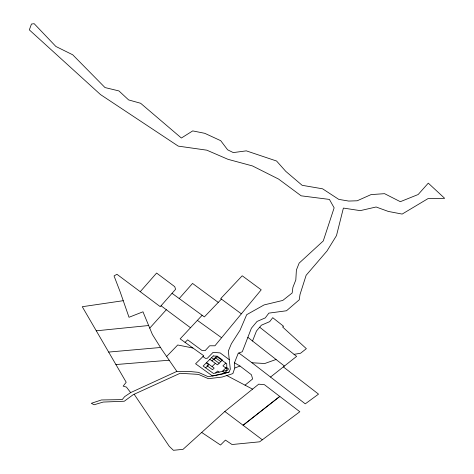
<?xml version="1.0" encoding="UTF-8"?>
<svg xmlns="http://www.w3.org/2000/svg" width="474" height="474" viewBox="0 0 474 474"><rect width="100%" height="100%" fill="white"/><g stroke="black" fill="none" stroke-linecap="round" stroke-linejoin="round"><path stroke-width="0.71" d="M234.802 367.996L232.864 373.595L222.075 377.055L208.382 378.69L198.493 374.395L180.126 373.281L133.182 394.694L124.277 401.235L103.184 402.059L94.142 404.76L91.322 403.315L101.412 399.961L122.209 399.612L124.662 396.62L130.646 392.596L176.873 371.391L189.428 371.474L198.428 372.339L208.246 376.712L222.134 374.182L229.037 372.084L230.317 369.21L228.332 351.05L231.377 343.733L240.04 330.224L246.693 314.689L264.119 304.912L282.771 300.439L292.15 292.997L292.914 287.321L295.817 279.938L296.392 270.02L299.147 263.117L323.268 240.952L334.14 207.843L329.418 199.424L301.156 195.821L278.576 179.065L252.452 165.93L227.994 159.323L206.83 150.181L178.26 146.122L100.512 94.581L29.335 29.886L31.456 24.044L34.181 23.7L55.867 46.458L72.729 54.8L105.009 87.566L118.933 90.925L128.62 99.925L140.636 103.273L181.376 138.023L192.722 130.901L204.768 133.318L220.736 140.695L227.609 149.796L233.285 152.592L246.314 150.851L276.579 161.024L285.798 171.381L302.151 185.31L322.593 188.812L338.762 199.376L348.692 201.065L357.2 200.78L371.071 194.595L384.568 193.67L400.323 201.687L418.157 194.524L428.289 183.142L444.665 198.322L427.998 198.624L402.153 214.076L388.289 211.434L376.119 206.99L360.234 210.64L343.395 208.074L336.487 235.608L327.019 250.959L306.139 275.276L300.012 294.508L299.236 299.811L286.492 310.766L268.859 313.124L265.274 317.894L257.044 321.449L251.386 328.221L242.297 351.738L238.238 353.243L234.517 362.669L234.802 367.996L239.998 366.035L251.433 374.768L252.612 378.969L245.034 385.166M252.541 341.019L256.464 331.024L261.381 325.2L269.718 321.639L272.734 317.675L283.618 326.308L282.575 326.953L306.352 348.663L300.552 353.26L294.052 354.339M176.873 371.391L161.723 349.397L152.403 334.52L142.97 311.809L129.011 317.278L120.171 291.86L114.038 275.921L116.954 274.286L160.265 306.672L175.57 289.312L174.746 286.675L156.604 273.054L140.239 291.7M179.219 298.549L192.545 283.434L218.253 302.406L221.405 299.1M149.748 328.132L166.333 309.723M202.131 315.287L180.144 338.869L203.779 355.767L195.578 363.777L212.524 376.006L229.037 372.084M218.253 302.406L204.365 316.916L172.062 293.323M166.605 356.489L177.726 344.983L192.948 348.023M185.073 342.388L187.651 339.834L202.096 350.564L205.153 350.642L209.65 345.783L214.929 345.789L261.215 289.815L242.214 275.779L220.724 298.602L241.355 313.829M208.69 364.139L207.061 365.75L212.536 369.708L214.177 368.102L206.575 362.61M211.973 360.892L216.944 355.968L222.484 359.979L217.477 364.879L209.846 359.357M205.651 367.842L208.838 364.69L206.32 362.865M216.95 356.661L214.1 359.488L211.558 357.645M212.062 366.58L215.356 363.345M215.605 372.973L217.607 371.029L219.13 372.131M225.808 363.078L222.922 365.875L226.809 368.689M134.154 394.25L169.271 446.33L173.419 450.3L183.023 449.352L224.836 411.491L258.715 384.165L264.403 384.681L299.823 411.734L259.639 441.815L232.047 444.529L225.428 440.097L220.505 445.033L201.693 432.442M270.53 377.061L296.629 356.371L259.681 327.22M276.058 359.488L264.765 363.511L251.978 362.758L238.86 353.012M123.216 300.694L82.269 306.719L126.203 382.245L123.157 386.138L126.44 387.092L130.646 392.596M96.281 330.816L148.664 325.525M108.653 352.075L160.526 347.489M115.905 364.547L169.177 360.222M226.785 375.544L252.553 389.136M234.523 362.788L239.998 366.035M202.949 356.578L205.443 358.356L207.298 358.285L213.099 352.342L220.143 352.911L229.274 359.677M197.391 320.371L221.589 337.737M215.279 357.615L220.807 361.621M213.62 359.256L219.136 363.25M161.083 305.807L190.507 327.753M224.836 411.491L262.347 439.801M251.978 362.758L305.274 403.848L318.528 394.137L283.351 366.9M247.861 337.34L284.418 366.052M213.288 355.927L203.139 366.029L213.466 373.482L226.833 370.289L226.726 363.748L216.28 356.175L213.288 355.927M226.418 367.391L222.407 371.255L224.599 372.842L228.622 368.985L226.418 367.391M279.79 396.43L243.085 425.261L279.79 396.436"/></g></svg>
